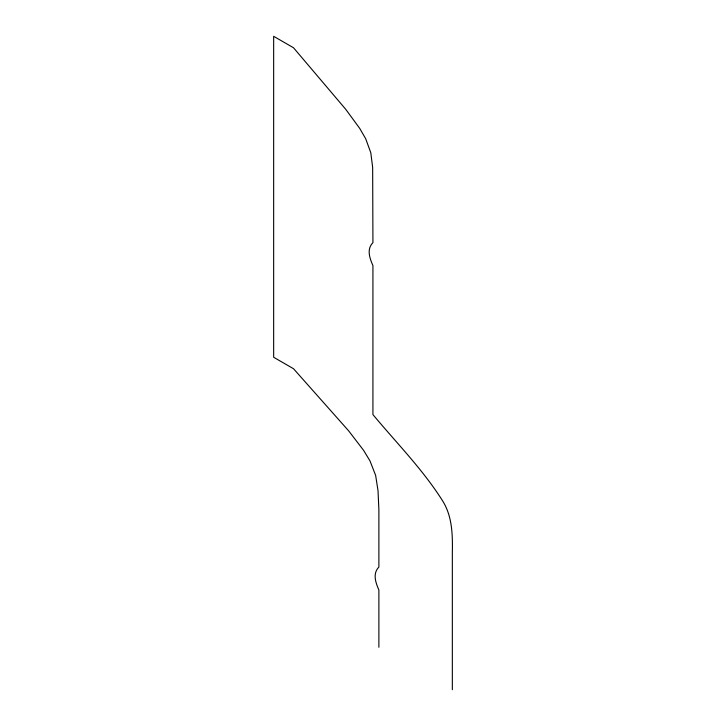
<?xml version="1.0" encoding="UTF-8"?>
<svg xmlns="http://www.w3.org/2000/svg" width="726" height="726" viewBox="0 0 726 726"><rect width="100%" height="100%" fill="white"/><g stroke="black" fill="none" stroke-linecap="round" stroke-linejoin="round"><path stroke-width="1.09" d="M452.343 689.7L452.343 552.141C452.679 534.554 452.234 515.887 442.415 500.559C422.677 469.332 396.46 442.887 372.928 414.582L372.928 265.562C369.706 258.293 366.412 249.227 372.928 242.638L372.656 167.316L370.786 152.723L365.686 138.739L359.715 128.393L345.685 109.254L293.513 47.762L273.657 36.3L273.657 357.265L293.513 368.726L348.661 430.854L363.572 450.311L369.997 460.919L375.641 475.412L378.028 490.731L378.881 509.725L378.881 567.042C372.411 573.64 375.678 582.697 378.881 589.975L378.881 647.283"/></g></svg>
